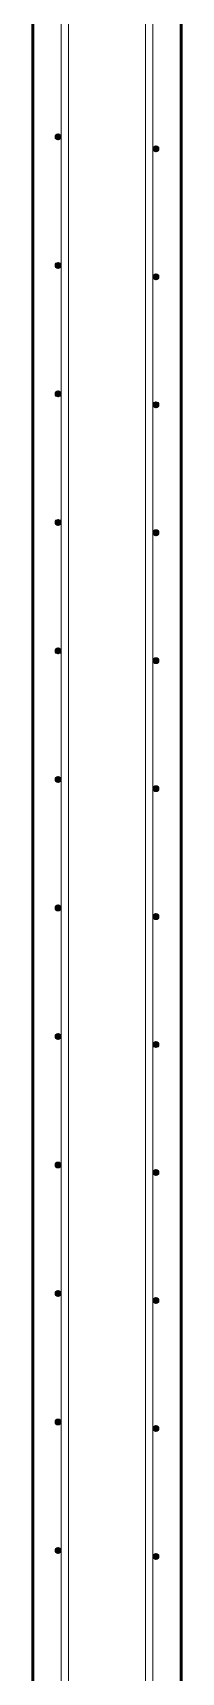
# Model space of a CAD drawing. Header units: millimetres. Extents: x 6744 to 22888, y -3063 to 10037.
# Drawn here: x 17448 to 17648, y 384 to 2598 of the extents above; entities that cross this region are included whole.
import ezdxf

# ---------------------------------------------------------------- set-up
doc = ezdxf.new("R2010")
doc.units = ezdxf.units.MM
doc.layers.add('A-WALL', color=113, linetype='Continuous', lineweight=25)
doc.layers.add('S-RBAR', color=171, linetype='Continuous', lineweight=18)

msp = doc.modelspace()

# ---------------------------------------------------------------- hatches: boundary and pattern name
at = {"layer": 'S-RBAR'}
h = msp.add_hatch(color=256, dxfattribs=at)
edge = h.paths.add_edge_path()
edge.add_arc((17481.80119, 2457.27216), 4, 0, 360)
for points in [[(17481.80119, 2453.27216), (17485.80119, 2457.27216), (17481.80119, 2461.27216), (17477.80119, 2457.27216)], [(17613.80119, 2437.19231), (17617.80119, 2441.19231), (17613.80119, 2445.19231), (17609.80119, 2441.19231)], [(17481.80119, 2279.71433), (17485.80119, 2283.71433), (17481.80119, 2287.71433), (17477.80119, 2283.71433)], [(17613.80119, 2264.36538), (17617.80119, 2268.36538), (17613.80119, 2272.36538), (17609.80119, 2268.36538)], [(17481.80119, 2106.15651), (17485.80119, 2110.15651), (17481.80119, 2114.15651), (17477.80119, 2110.15651)], [(17613.80119, 2091.53846), (17617.80119, 2095.53846), (17613.80119, 2099.53846), (17609.80119, 2095.53846)], [(17481.80119, 1932.59868), (17485.80119, 1936.59868), (17481.80119, 1940.59868), (17477.80119, 1936.59868)], [(17613.80119, 1918.71154), (17617.80119, 1922.71154), (17613.80119, 1926.71154), (17609.80119, 1922.71154)], [(17481.80119, 1759.04086), (17485.80119, 1763.04086), (17481.80119, 1767.04086), (17477.80119, 1763.04086)], [(17613.80119, 1745.88462), (17617.80119, 1749.88462), (17613.80119, 1753.88462), (17609.80119, 1749.88462)], [(17481.80119, 1585.48303), (17485.80119, 1589.48303), (17481.80119, 1593.48303), (17477.80119, 1589.48303)], [(17613.80119, 1573.05769), (17617.80119, 1577.05769), (17613.80119, 1581.05769), (17609.80119, 1577.05769)], [(17481.80119, 1411.9252), (17485.80119, 1415.9252), (17481.80119, 1419.9252), (17477.80119, 1415.9252)], [(17613.80119, 1400.23077), (17617.80119, 1404.23077), (17613.80119, 1408.23077), (17609.80119, 1404.23077)], [(17481.80119, 1238.36738), (17485.80119, 1242.36738), (17481.80119, 1246.36738), (17477.80119, 1242.36738)], [(17613.80119, 1227.40385), (17617.80119, 1231.40385), (17613.80119, 1235.40385), (17609.80119, 1231.40385)], [(17481.80119, 1064.80955), (17485.80119, 1068.80955), (17481.80119, 1072.80955), (17477.80119, 1068.80955)], [(17613.80119, 1054.57692), (17617.80119, 1058.57692), (17613.80119, 1062.57692), (17609.80119, 1058.57692)], [(17481.80119, 891.25173), (17485.80119, 895.25173), (17481.80119, 899.25173), (17477.80119, 895.25173)], [(17613.80119, 881.75), (17617.80119, 885.75), (17613.80119, 889.75), (17609.80119, 885.75)], [(17481.80119, 717.6939), (17485.80119, 721.6939), (17481.80119, 725.6939), (17477.80119, 721.6939)], [(17613.80119, 708.92308), (17617.80119, 712.92308), (17613.80119, 716.92308), (17609.80119, 712.92308)], [(17481.80119, 544.13608), (17485.80119, 548.13608), (17481.80119, 552.13608), (17477.80119, 548.13608)], [(17613.80119, 536.09615), (17617.80119, 540.09615), (17613.80119, 544.09615), (17609.80119, 540.09615)]]:
    msp.add_hatch(color=256, dxfattribs=at).paths.add_polyline_path(points)
h = msp.add_hatch(color=256, dxfattribs=at)
edge = h.paths.add_edge_path()
edge.add_arc((17613.80119, 2441.19231), 4, 0, 360)
h = msp.add_hatch(color=256, dxfattribs=at)
edge = h.paths.add_edge_path()
edge.add_arc((17481.80119, 2283.71433), 4, 0, 360)
h = msp.add_hatch(color=256, dxfattribs=at)
edge = h.paths.add_edge_path()
edge.add_arc((17613.80119, 2268.36538), 4, 0, 360)
h = msp.add_hatch(color=256, dxfattribs=at)
edge = h.paths.add_edge_path()
edge.add_arc((17481.80119, 2110.15651), 4, 0, 360)
h = msp.add_hatch(color=256, dxfattribs=at)
edge = h.paths.add_edge_path()
edge.add_arc((17613.80119, 2095.53846), 4, 0, 360)
h = msp.add_hatch(color=256, dxfattribs=at)
edge = h.paths.add_edge_path()
edge.add_arc((17481.80119, 1936.59868), 4, 0, 360)
h = msp.add_hatch(color=256, dxfattribs=at)
edge = h.paths.add_edge_path()
edge.add_arc((17613.80119, 1922.71154), 4, 0, 360)
h = msp.add_hatch(color=256, dxfattribs=at)
edge = h.paths.add_edge_path()
edge.add_arc((17481.80119, 1763.04086), 4, 0, 360)
h = msp.add_hatch(color=256, dxfattribs=at)
edge = h.paths.add_edge_path()
edge.add_arc((17613.80119, 1749.88462), 4, 0, 360)
h = msp.add_hatch(color=256, dxfattribs=at)
edge = h.paths.add_edge_path()
edge.add_arc((17481.80119, 1589.48303), 4, 0, 360)
h = msp.add_hatch(color=256, dxfattribs=at)
edge = h.paths.add_edge_path()
edge.add_arc((17613.80119, 1577.05769), 4, 0, 360)
h = msp.add_hatch(color=256, dxfattribs=at)
edge = h.paths.add_edge_path()
edge.add_arc((17481.80119, 1415.9252), 4, 0, 360)
h = msp.add_hatch(color=256, dxfattribs=at)
edge = h.paths.add_edge_path()
edge.add_arc((17613.80119, 1404.23077), 4, 0, 360)
h = msp.add_hatch(color=256, dxfattribs=at)
edge = h.paths.add_edge_path()
edge.add_arc((17481.80119, 1242.36738), 4, 0, 360)
h = msp.add_hatch(color=256, dxfattribs=at)
edge = h.paths.add_edge_path()
edge.add_arc((17613.80119, 1231.40385), 4, 0, 360)
h = msp.add_hatch(color=256, dxfattribs=at)
edge = h.paths.add_edge_path()
edge.add_arc((17481.80119, 1068.80955), 4, 0, 360)
h = msp.add_hatch(color=256, dxfattribs=at)
edge = h.paths.add_edge_path()
edge.add_arc((17613.80119, 1058.57692), 4, 0, 360)
h = msp.add_hatch(color=256, dxfattribs=at)
edge = h.paths.add_edge_path()
edge.add_arc((17481.80119, 895.25173), 4, 0, 360)
h = msp.add_hatch(color=256, dxfattribs=at)
edge = h.paths.add_edge_path()
edge.add_arc((17613.80119, 885.75), 4, 0, 360)
h = msp.add_hatch(color=256, dxfattribs=at)
edge = h.paths.add_edge_path()
edge.add_arc((17481.80119, 721.6939), 4, 0, 360)
h = msp.add_hatch(color=256, dxfattribs=at)
edge = h.paths.add_edge_path()
edge.add_arc((17613.80119, 712.92308), 4, 0, 360)
h = msp.add_hatch(color=256, dxfattribs=at)
edge = h.paths.add_edge_path()
edge.add_arc((17481.80119, 548.13608), 4, 0, 360)
h = msp.add_hatch(color=256, dxfattribs=at)
edge = h.paths.add_edge_path()
edge.add_arc((17613.80119, 540.09615), 4, 0, 360)

# ---------------------------------------------------------------- linework, layer by layer
at = {"layer": 'A-WALL', "lineweight": 50}
for p, q in [((17447.80119, 7060), (17447.80119, -1395)), ((17647.80119, -1395), (17647.80119, 3650.05927))]:
    msp.add_line(p, q, dxfattribs=at)
at = {"layer": 'S-RBAR'}
for p, q in [((17485.90195, -1365), (17485.90195, 7670)), ((17495.90195, -1365), (17495.90195, 7670)), ((17599.70043, -1365), (17599.70043, 7630)), ((17609.70043, -1365), (17609.70043, 7630)), ((17481.80119, 2461.27216), (17477.80119, 2457.27216)), ((17485.80119, 2457.27216), (17481.80119, 2461.27216)), ((17477.80119, 2457.27216), (17481.80119, 2453.27216)), ((17481.80119, 2453.27216), (17485.80119, 2457.27216)), ((17613.80119, 2445.19231), (17609.80119, 2441.19231)), ((17609.80119, 2441.19231), (17613.80119, 2437.19231)), ((17617.80119, 2441.19231), (17613.80119, 2445.19231)), ((17613.80119, 2437.19231), (17617.80119, 2441.19231)), ((17481.80119, 2287.71433), (17477.80119, 2283.71433)), ((17477.80119, 2283.71433), (17481.80119, 2279.71433)), ((17485.80119, 2283.71433), (17481.80119, 2287.71433)), ((17481.80119, 2279.71433), (17485.80119, 2283.71433)), ((17613.80119, 2272.36538), (17609.80119, 2268.36538)), ((17609.80119, 2268.36538), (17613.80119, 2264.36538)), ((17617.80119, 2268.36538), (17613.80119, 2272.36538)), ((17613.80119, 2264.36538), (17617.80119, 2268.36538)), ((17481.80119, 2114.15651), (17477.80119, 2110.15651)), ((17477.80119, 2110.15651), (17481.80119, 2106.15651)), ((17485.80119, 2110.15651), (17481.80119, 2114.15651)), ((17481.80119, 2106.15651), (17485.80119, 2110.15651)), ((17613.80119, 2099.53846), (17609.80119, 2095.53846)), ((17609.80119, 2095.53846), (17613.80119, 2091.53846)), ((17617.80119, 2095.53846), (17613.80119, 2099.53846)), ((17613.80119, 2091.53846), (17617.80119, 2095.53846)), ((17481.80119, 1940.59868), (17477.80119, 1936.59868)), ((17477.80119, 1936.59868), (17481.80119, 1932.59868)), ((17485.80119, 1936.59868), (17481.80119, 1940.59868)), ((17481.80119, 1932.59868), (17485.80119, 1936.59868)), ((17613.80119, 1926.71154), (17609.80119, 1922.71154)), ((17617.80119, 1922.71154), (17613.80119, 1926.71154)), ((17609.80119, 1922.71154), (17613.80119, 1918.71154)), ((17613.80119, 1918.71154), (17617.80119, 1922.71154)), ((17481.80119, 1767.04086), (17477.80119, 1763.04086)), ((17477.80119, 1763.04086), (17481.80119, 1759.04086)), ((17485.80119, 1763.04086), (17481.80119, 1767.04086)), ((17481.80119, 1759.04086), (17485.80119, 1763.04086)), ((17613.80119, 1753.88462), (17609.80119, 1749.88462)), ((17609.80119, 1749.88462), (17613.80119, 1745.88462)), ((17617.80119, 1749.88462), (17613.80119, 1753.88462)), ((17613.80119, 1745.88462), (17617.80119, 1749.88462)), ((17481.80119, 1593.48303), (17477.80119, 1589.48303)), ((17477.80119, 1589.48303), (17481.80119, 1585.48303)), ((17485.80119, 1589.48303), (17481.80119, 1593.48303)), ((17481.80119, 1585.48303), (17485.80119, 1589.48303)), ((17613.80119, 1581.05769), (17609.80119, 1577.05769)), ((17609.80119, 1577.05769), (17613.80119, 1573.05769)), ((17617.80119, 1577.05769), (17613.80119, 1581.05769)), ((17613.80119, 1573.05769), (17617.80119, 1577.05769)), ((17481.80119, 1419.9252), (17477.80119, 1415.9252)), ((17485.80119, 1415.9252), (17481.80119, 1419.9252)), ((17477.80119, 1415.9252), (17481.80119, 1411.9252)), ((17481.80119, 1411.9252), (17485.80119, 1415.9252)), ((17613.80119, 1408.23077), (17609.80119, 1404.23077)), ((17609.80119, 1404.23077), (17613.80119, 1400.23077)), ((17617.80119, 1404.23077), (17613.80119, 1408.23077)), ((17613.80119, 1400.23077), (17617.80119, 1404.23077)), ((17481.80119, 1246.36738), (17477.80119, 1242.36738)), ((17477.80119, 1242.36738), (17481.80119, 1238.36738)), ((17485.80119, 1242.36738), (17481.80119, 1246.36738)), ((17481.80119, 1238.36738), (17485.80119, 1242.36738)), ((17613.80119, 1235.40385), (17609.80119, 1231.40385)), ((17609.80119, 1231.40385), (17613.80119, 1227.40385)), ((17617.80119, 1231.40385), (17613.80119, 1235.40385)), ((17613.80119, 1227.40385), (17617.80119, 1231.40385)), ((17481.80119, 1072.80955), (17477.80119, 1068.80955)), ((17477.80119, 1068.80955), (17481.80119, 1064.80955)), ((17485.80119, 1068.80955), (17481.80119, 1072.80955)), ((17481.80119, 1064.80955), (17485.80119, 1068.80955)), ((17613.80119, 1062.57692), (17609.80119, 1058.57692)), ((17609.80119, 1058.57692), (17613.80119, 1054.57692)), ((17617.80119, 1058.57692), (17613.80119, 1062.57692)), ((17613.80119, 1054.57692), (17617.80119, 1058.57692)), ((17481.80119, 899.25173), (17477.80119, 895.25173)), ((17477.80119, 895.25173), (17481.80119, 891.25173)), ((17485.80119, 895.25173), (17481.80119, 899.25173)), ((17481.80119, 891.25173), (17485.80119, 895.25173)), ((17613.80119, 889.75), (17609.80119, 885.75)), ((17609.80119, 885.75), (17613.80119, 881.75)), ((17617.80119, 885.75), (17613.80119, 889.75)), ((17613.80119, 881.75), (17617.80119, 885.75)), ((17481.80119, 725.6939), (17477.80119, 721.6939)), ((17477.80119, 721.6939), (17481.80119, 717.6939)), ((17485.80119, 721.6939), (17481.80119, 725.6939)), ((17481.80119, 717.6939), (17485.80119, 721.6939)), ((17613.80119, 716.92308), (17609.80119, 712.92308)), ((17609.80119, 712.92308), (17613.80119, 708.92308)), ((17617.80119, 712.92308), (17613.80119, 716.92308)), ((17613.80119, 708.92308), (17617.80119, 712.92308)), ((17481.80119, 552.13608), (17477.80119, 548.13608)), ((17477.80119, 548.13608), (17481.80119, 544.13608)), ((17485.80119, 548.13608), (17481.80119, 552.13608)), ((17481.80119, 544.13608), (17485.80119, 548.13608)), ((17613.80119, 544.09615), (17609.80119, 540.09615)), ((17609.80119, 540.09615), (17613.80119, 536.09615)), ((17617.80119, 540.09615), (17613.80119, 544.09615)), ((17613.80119, 536.09615), (17617.80119, 540.09615))]:
    msp.add_line(p, q, dxfattribs=at)
for centre in [(17481.80119, 2457.27216), (17613.80119, 2441.19231), (17481.80119, 2283.71433), (17613.80119, 2268.36538), (17481.80119, 2110.15651), (17613.80119, 2095.53846), (17481.80119, 1936.59868), (17613.80119, 1922.71154), (17481.80119, 1763.04086), (17613.80119, 1749.88462), (17481.80119, 1589.48303), (17613.80119, 1577.05769), (17481.80119, 1415.9252), (17613.80119, 1404.23077), (17481.80119, 1242.36738), (17613.80119, 1231.40385), (17481.80119, 1068.80955), (17613.80119, 1058.57692), (17481.80119, 895.25173), (17613.80119, 885.75), (17481.80119, 721.6939), (17613.80119, 712.92308), (17481.80119, 548.13608), (17613.80119, 540.09615)]:
    msp.add_circle(centre, 4, dxfattribs=at)

doc.saveas('drawing.dxf')
